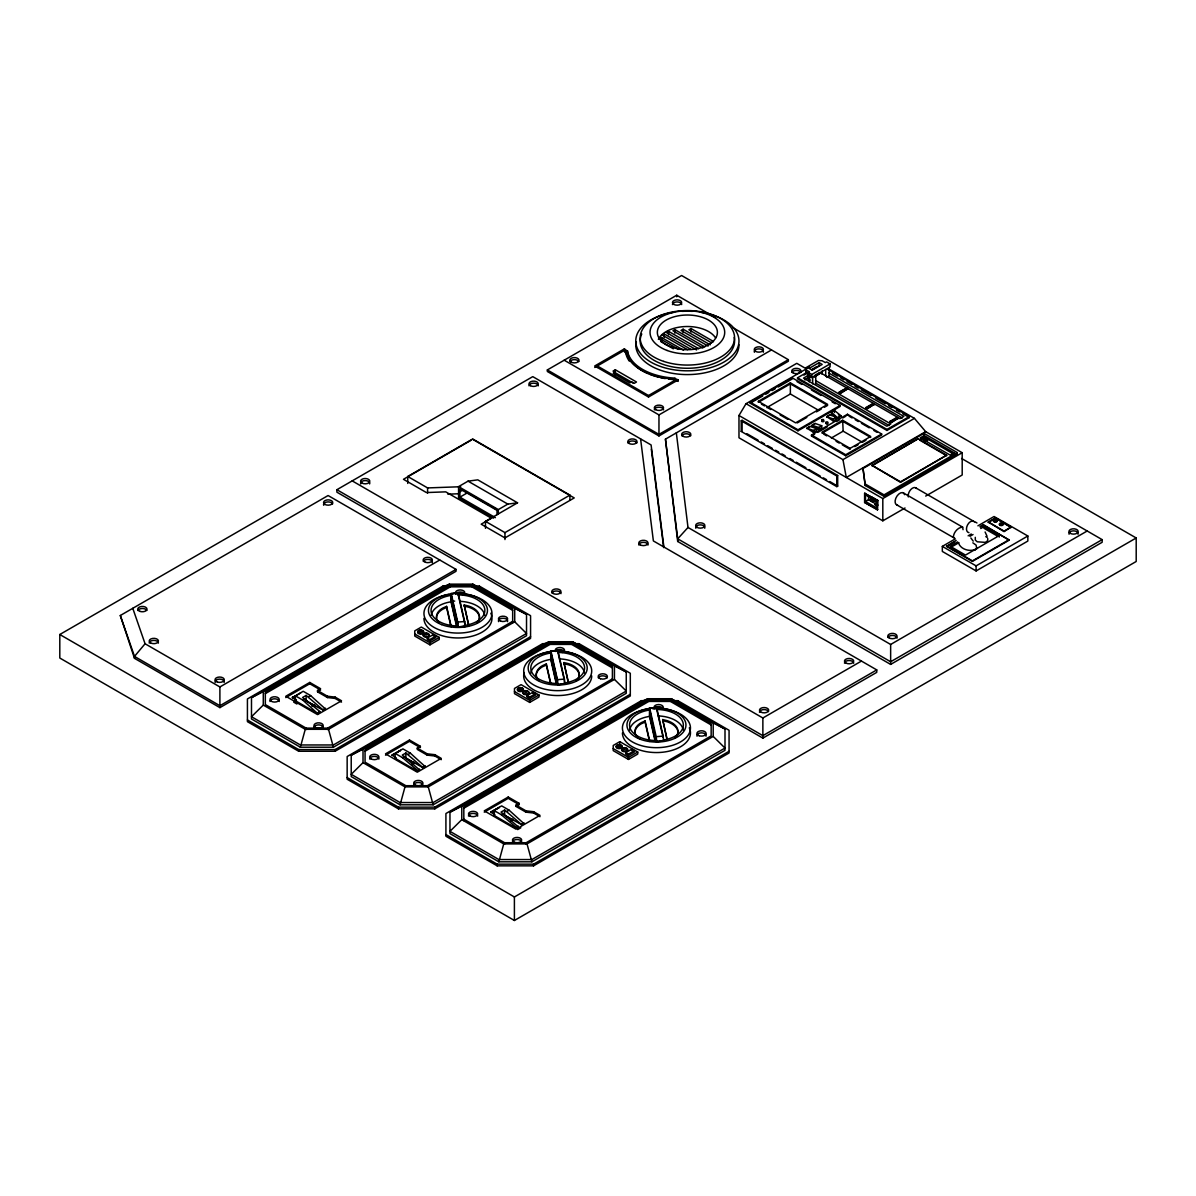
<?xml version="1.0" encoding="UTF-8"?>
<svg xmlns="http://www.w3.org/2000/svg" width="1196" height="1196" viewBox="0 0 1196 1196"><rect width="100%" height="100%" fill="white"/><g stroke="black" fill="none" stroke-linecap="round" stroke-linejoin="round"><path stroke-width="1.5" d="M999.243 537.109L999.243 535.584L983.904 526.733L983.904 528.243L997.718 536.227M963.049 529.693L962.66 527.152L903.339 492.901M636.392 341.906L635.749 344.777A51.622 29.81 0 0 0 687.371 374.587A51.622 29.81 0 0 0 738.993 344.777M472.749 584.141L514.714 608.375L514.714 621.8L328.526 729.306L305.264 729.306L300.36 747.216L333.415 747.216L526.524 635.734L526.524 614.4L472.749 584.141L449.472 584.141L444.583 586.175L251.489 697.657L251.489 718.99L300.36 747.216M572.48 641.729L614.445 665.948L614.445 679.388L428.258 786.878L404.995 786.878L400.092 804.803L433.146 804.803L626.255 693.306L626.255 671.973L572.48 641.729L549.203 641.729L544.315 643.747L351.22 755.229L351.22 776.578L400.092 804.803M671.225 698.733L713.205 722.967L713.205 736.407L527.017 843.898L503.74 843.898L498.852 861.808L531.906 861.808L725 750.326L725 728.992L671.225 698.733L647.963 698.733L643.074 700.766L449.965 812.248L449.965 833.597L498.852 861.808M975.278 537.333L975.323 540.084L977.252 541.788L985.026 542.356A6.085 3.513 0 0 0 987.791 540.129L987.642 538.26M905.043 508.001L882.812 520.828L738.979 437.781L738.979 415.505L746.035 403.695L809.572 367.008M132.771 608.301L145.075 643.762L134.49 656.41L134.49 658.323L219.9 707.628L456.02 571.299L456.02 569.386L328.093 495.533L120.303 615.506L134.49 658.323M676.338 432.862L687.999 527.466L677.713 538.828L677.713 541.474L890.646 664.408L1102.159 542.281L1102.159 539.635L961.584 458.472M449.472 584.141L263.284 691.632L263.284 705.072L251.489 716.733L300.36 744.959L333.415 744.959L526.524 633.476L514.714 621.8M549.203 641.729L363.016 749.219L363.016 762.644L351.22 774.32L400.092 802.546L433.146 802.546L626.255 691.049L614.445 679.388M647.963 698.733L461.776 806.224L461.776 819.664L449.965 831.34L498.852 859.55L531.906 859.55L725 748.068L713.205 736.407M977.491 547.992L974.531 550.369M450.757 593.694L458.143 592.887L464.676 621.531L465.169 626.48L458.203 627.003L457.963 625.957A26.895 15.533 0 0 1 431.293 612.442A26.895 15.533 0 0 1 450.997 595.414L450.757 593.694L458.143 592.887M458.203 594.786L464.601 622.697M550.489 651.282L557.874 650.475L564.407 679.119L564.901 684.052L557.934 684.59L557.695 683.529A26.895 15.533 0 0 1 531.024 670.029A26.895 15.533 0 0 1 550.728 653.001L550.489 651.282L557.874 650.475M557.934 652.358L564.333 680.285M649.249 708.286L656.634 707.479L663.167 736.123L663.645 741.072L656.694 741.595L656.44 740.548A26.895 15.533 0 0 1 629.769 727.033A26.895 15.533 0 0 1 649.488 710.005L649.249 708.286L656.634 707.479M656.679 709.378L663.092 737.289M59.8 634.508L681.6 275.514L1136.2 537.976L1136.2 561.492L514.4 920.486L59.8 658.024L59.8 634.508L514.4 896.97L1136.2 537.976M640.593 438.887L653.375 540.936L876.758 669.91L876.758 672.361L762.869 738.111L336.883 492.169L336.883 489.717L532.773 376.635L651.102 444.957L663.885 547.006M732.939 327.689L788.358 359.682L788.358 361.237L658.966 435.942L547.334 371.493L547.334 369.938L676.727 295.233L715.552 317.643M624.387 348.843L594.741 365.961L648.516 397.012L678.162 379.894L673.961 378.071A52.37 30.229 0 0 1 627.556 351.265L624.387 348.843L624.387 350.353L594.741 367.471M407.746 483.438L407.746 476.486L472.704 438.977L569.924 495.114L569.924 500.332M471.089 440.248L403.456 479.297L426.404 492.558L445.734 491.855L491.451 518.257L481.181 524.177L504.966 537.916L574.23 497.925L472.704 439.321M691.019 349.426L664.214 333.953L662.255 335.074L687.491 349.651M698.718 348.739L668.489 331.292L666.381 332.503L696.595 349.965M683.484 350.174L661.463 337.451L659.669 338.483L678.536 349.382M704.788 346.885L674.903 329.633L672.944 330.769L702.829 348.021M710.245 344.852L683.125 329.199L681.002 330.425L708.122 346.078M614.998 372.225L613.204 373.257L629.829 382.855L631.623 381.823L634.224 383.318L636.511 382.002L615.327 369.773L613.04 371.089L614.998 372.225L614.998 375.23M691.034 328.541L688.911 329.767L711.411 342.744L713.519 341.518L691.034 328.541L691.034 332.04M493.589 518.137L458.576 497.91L458.576 486.623L468.055 481.151L477.802 479.85L517.554 502.813L485.486 521.351L485.486 528.318M459.907 491.72L462.972 489.956M497.028 514.699L496.998 510.348L459.907 488.94L459.907 497.147L467.561 492.722M597.327 367.471L597.327 365.961L648.516 395.517L675.561 379.894L675.561 381.404M564.198 360.205L658.966 414.907L771.495 349.95M458.576 486.623L498.328 509.586L507.822 504.099L517.554 502.813M145.075 643.762L219.9 686.953L439.769 560.012M788.358 359.682L658.966 434.387L547.334 369.938M677.713 541.474L665.439 439.156L796.775 363.33L806.478 368.921M485.486 521.351L504.966 532.609L569.924 495.114M456.02 569.386L219.9 705.715L134.49 656.41L120.303 615.506M805.94 367.71L818.468 360.489L822.145 360.758L825.33 362.597L826.556 361.88L830.084 363.913L830.084 366.963L811.8 377.517L808.272 375.484L808.272 372.434L809.408 371.792L806.224 369.953L805.94 367.71L806.224 372.988L809.408 374.826M750.191 402.2L792.29 377.891L840.085 405.489L840.085 406.49L797.986 430.799L750.191 403.202L750.191 402.2L797.986 429.798L840.085 405.489M819.111 362.642L809.154 368.383L812.219 370.162L822.175 364.421L819.111 362.642L819.111 365.677L811.994 369.788M750.191 403.202L762.659 396.011M765.784 394.202L768.893 392.408M772.018 390.599L775.128 388.805M778.252 386.996L792.29 378.908L792.29 377.891M827.886 369.489L909.349 416.522L909.349 417.539L886.984 430.455L797.538 378.803L797.538 377.786L807.121 372.255M811.905 369.489L816.704 366.724M758.354 401.333L790.362 382.855L827.647 404.368L795.624 422.861L758.354 401.333L758.354 402.349L790.362 383.871L827.647 405.384L824.448 407.238M803.921 375.11L807.121 373.272M446.542 586.085L442.909 586.085L247.423 698.942L247.423 721.666L298.686 751.252L335.104 751.252L530.576 638.395L530.576 615.686L479.312 586.085L475.679 586.085M810.679 377.697L807.479 375.843L803.533 378.13L886.849 426.225L890.796 423.952L815.493 380.478M808.272 375.484L809.154 374.976L812.682 377.009L812.682 383.901M808.272 372.434L811.8 374.483L830.084 363.913M804.848 379.894L807.479 378.385L810.679 380.223M512.665 622.817L512.665 608.869L471.897 585.322L450.324 585.322L265.333 692.125L265.333 704.579L306.101 728.125L327.674 728.125L512.665 621.322M815.014 375.23L819.23 372.808L820.112 373.302L814.491 377.054M265.333 693.635L450.324 586.832L471.897 586.832L512.665 610.364M814.491 376.546L820.112 373.302M741.221 420.798L742.103 420.304L837.693 475.485L837.693 486.129L836.811 486.637L741.221 431.442L741.221 420.798L836.811 475.993L837.693 475.485M766.771 407.627L790.362 393.992L818.782 410.407M826.87 377.428L829.217 376.067L829.217 367.471M741.221 431.442L742.103 430.934L742.103 420.304M317.523 690.496L320.618 688.717L309.749 682.438L285.784 696.266L317.568 714.61L341.518 700.781L335.149 697.104L327.465 696.236L317.523 690.496L317.523 691.826L327.465 697.552L335.149 698.434L341.518 702.097M285.784 697.582L309.749 683.753L320.618 690.032L317.523 691.826M292.392 697.716L303.186 691.288L310.616 695.579L325.521 709.079L323.428 710.275L306.146 695.414L302.573 697.477L319.84 711.53L317.688 713.593L302.782 700.094L295.367 695.803L295.367 700.707L296.473 700.064L292.392 697.716L300.689 692.903M302.782 700.094L304.935 698.853M308.523 696.775L310.616 695.579M838.65 392.512C860.746 381.674 833.313 393.439 839.966 393.26L847.859 388.715L839.966 393.768L838.65 393.006M323.428 710.275L305.787 700.931A2.078 1.196 -60 0 1 305.638 701.424M797.239 422.95L806.837 417.404M816.434 411.858L821.248 409.077M427.241 638.081L433.266 634.598L435.882 636.108L435.882 637.423L429.842 640.907L427.241 639.397L427.241 638.081L429.842 639.591L435.882 636.108M414.743 633.985L429.977 642.775L439.261 637.423L439.261 639.486L429.977 644.853L414.743 636.048L414.743 630.875L421.336 627.063L439.261 637.423M831.37 412.231L834.434 410.467L841.012 415.774L837.948 418.062L831.37 414.265L831.37 412.231L837.948 418.062M806.956 428.168L810.021 426.404L816.599 428.676L816.599 430.695L813.534 432.474L806.956 428.168L813.534 430.455L816.599 428.676M812.054 425.238L815.134 423.459L821.712 425.746L821.712 427.764L818.632 429.543L812.054 425.238L818.632 427.51L821.712 425.746M826.66 416.671L829.74 414.907L836.318 417.18L836.318 419.213L833.238 420.977L826.66 416.671L833.238 418.959L836.318 417.18M806.956 428.676L810.021 426.404M812.054 425.746L815.134 423.459M826.66 417.18L829.74 414.907M317.688 712.771L319.84 711.53M323.428 709.467L325.521 708.256M837.948 417.554L841.012 415.774M811.501 435L847.456 414.25L881.661 433.999L881.661 435L845.707 455.766L811.501 436.017L811.501 435L845.707 454.749L881.661 433.999M811.501 436.017L814.625 434.208M817.75 432.414L827.139 426.987M836.512 421.575L839.637 419.766M842.776 417.957L845.901 416.163M842.657 420.259L822.041 432.16L850.117 448.365L870.718 436.465L842.657 420.259L843.15 431.173L862.271 442.221M865.919 407.582L872.931 403.53L874.246 404.293L867.235 408.853L865.919 407.582L867.235 408.344L874.246 404.293M822.041 433.176L842.657 421.276L870.718 437.467M865.919 408.09L872.931 404.039L874.246 404.801M831.355 437.99L843.15 431.173M889.929 421.44L896.94 417.389L898.256 418.151L891.244 422.696L889.929 421.44L891.244 422.203L898.256 418.151M889.929 421.949L896.94 417.897L898.256 418.645M854.871 446.631L858.04 444.792M862.794 442.057L865.964 440.218M797.538 377.786L886.984 429.439L909.349 416.522M247.423 719.962L298.686 749.563L335.104 749.563L530.576 636.706M746.035 403.695L842.956 459.638L914.432 418.376L925.674 431.636L962.197 452.716L962.197 475.006L925.674 496.086M546.273 643.672L542.64 643.672L347.154 756.53L347.154 779.239L398.418 808.84L434.836 808.84L630.307 695.982L630.307 673.258L579.043 643.672L575.411 643.672M612.397 680.404L612.397 666.441L571.628 642.91L550.055 642.91L365.064 749.698L365.064 762.166L405.833 785.697L427.406 785.697L612.397 678.894M365.064 751.208L550.055 644.405L571.628 644.405L612.397 667.951M925.674 431.636L846.305 477.458L842.956 459.638M863.019 468.503L923.94 433.341L957.263 452.581L957.263 454.091L884.038 496.385L865.231 485.516L863.019 468.503L865.231 485.516M872.019 465.349L918.139 438.723L946.649 455.183L900.528 482.317L872.019 465.349L900.528 481.809L946.649 455.183M954.034 452.776L924.209 435.568L920.262 437.841L950.087 455.063L954.034 452.776L954.034 454.301L924.209 437.078L920.262 439.366M872.019 465.857L918.139 438.723M385.516 755.169L409.481 741.341L420.349 747.62L420.349 746.289L409.481 740.01L385.516 753.854L417.299 772.197L441.249 758.369L434.881 754.691L427.196 753.824L417.255 748.083L417.255 749.399L427.196 755.139L434.881 756.007L441.249 759.684M392.124 755.289L400.421 750.475L392.124 755.289L394.844 756.859M405.878 752.987L402.305 755.065L419.572 769.925L417.419 771.166L395.099 758.279L395.099 753.39L402.917 748.875L410.348 753.151L425.238 766.651L423.16 767.862L405.878 757.89L405.878 752.987L423.16 767.862M395.099 758.279L396.205 757.636M417.255 748.083L420.349 746.289M395.099 753.39L402.514 757.666L404.667 756.425M408.255 754.362L410.348 753.151M864.603 493.365L877.819 500.481L877.386 509.855L864.603 502.484L864.603 493.365L877.819 500.481M526.973 695.668L532.997 692.185L535.614 693.695L535.614 695.011L529.574 698.479L526.973 696.984L526.973 695.668L529.574 697.163L535.614 693.695M871.749 496.893L870.434 497.656L870.434 500.93L871.749 500.182M865.485 501.453L876.444 507.792L876.444 501.199L865.485 494.875L865.485 501.453L868.55 499.689L877.954 505.116M864.603 502.484L877.819 509.601M411.588 764.947L414.519 763.242A2.078 1.196 -60 0 0 413.592 762.211A2.078 1.196 -60 0 0 412.007 763.526M865.231 484.006L884.038 494.86L957.263 452.581M514.474 691.557L529.708 700.363L538.992 694.996L538.992 697.059L529.708 702.426L514.474 693.635L514.474 688.462L521.067 684.65L538.992 694.996M738.979 415.505L882.812 498.553L962.197 452.716M417.419 771.166L419.572 769.118M423.16 767.04L425.238 765.844M347.154 777.55L398.418 807.136L434.836 807.136L630.307 694.278M645.033 700.677L641.385 700.677L445.914 813.534L445.914 836.258L497.177 865.844L533.58 865.844L729.067 752.987L729.067 730.278L677.803 700.677L674.155 700.677M463.824 819.17L504.592 842.717L526.165 842.717L711.157 735.914L711.157 723.46L670.388 699.914L648.815 699.914L463.824 806.717L463.824 820.68M463.824 808.227L648.815 701.424L670.388 701.424L711.157 724.955M516.014 806.418L519.094 804.624L519.094 803.308L508.225 797.029L484.275 810.858L516.044 829.202L540.009 815.373L533.64 811.71L525.941 810.828L516.014 805.102L516.014 806.418L525.941 812.159L533.64 813.026L540.009 816.689M977.909 525.836L994.07 516.508L1027.842 536.002L1027.842 541.055L976.1 570.941L942.328 551.446L942.328 546.378L955.26 538.903M484.275 812.174L508.225 798.345L519.094 804.624M980.197 526.524L983.396 524.67L1009.275 540.114L972.438 561.373L946.574 546.437L956.172 540.383M988.285 522.009L995.296 517.958L1011.083 527.062L1004.072 531.622L988.285 522.009L1004.072 531.114L1011.083 527.062M946.574 546.437L954.572 541.818M980.197 527.017L983.396 525.179L1009.275 540.114M988.285 522.503L993.906 519.273M957.637 541.893L950.132 546.228L965.486 555.079L999.243 535.584M968.132 535.823L971.287 534.014M980.75 528.542L983.904 526.733M490.883 812.308L499.166 807.494L490.883 812.308L494.95 814.655L493.843 815.298L493.843 810.395L501.677 805.88L509.092 810.17L523.998 823.67L521.905 824.866L504.308 815.089A2.078 1.196 -60 0 0 502.828 814.252M951.732 546.826L958.953 542.655M969.911 536.331L973.021 534.522M619.827 741.655L613.219 745.467L613.219 750.64L628.468 759.445L637.752 754.078L637.752 752.015L619.827 741.655L619.827 743.733M521.905 824.866L504.637 810.006L501.049 812.084L518.331 826.944L516.179 828.185L493.843 815.298M516.014 805.102L519.094 803.308M493.843 810.395L501.274 814.685L503.426 813.444M506.999 811.381L509.092 810.17M625.732 752.673L631.757 749.204L634.358 750.699L634.358 752.015L628.334 755.498L625.732 753.988L625.732 752.673L628.334 754.183L634.358 750.699M613.219 748.576L628.468 757.367L637.752 752.015M946.574 545.929L972.438 560.879L1009.275 539.605M516.179 828.185L518.331 826.122M521.905 824.059L523.998 822.848M517.644 829.605L520.843 827.767M942.328 546.378L976.1 565.872L1027.842 536.002M352.192 480.882L762.869 717.989L861.449 661.074M687.999 527.466L890.646 644.465L1087.194 530.994M445.914 834.554L497.177 864.155L533.58 864.155L729.067 751.297M876.758 669.91L762.869 735.66L336.883 489.717M1102.159 539.635L890.646 661.762L677.713 538.828L665.439 439.156M251.489 697.657L263.284 691.632M351.22 755.229L363.016 749.219M449.965 812.248L461.776 806.224M822.19 420.484C819.813 422.158 825.823 422.143 823.431 420.484M451.296 626.913L446.601 606.357L442.774 608.046A21.483 12.394 0 0 0 439.366 623.011M446.601 606.357L446.601 607.478L442.774 609.183A21.483 12.394 0 0 0 436.48 617.943M550.638 682.781L546.333 663.93L542.506 665.634A21.483 12.394 0 0 0 539.097 680.599M546.333 663.93L546.333 665.066L542.506 666.755A21.483 12.394 0 0 0 536.944 678.73M649.787 741.505L645.093 720.949L641.265 722.638A21.483 12.394 0 0 0 637.842 737.603M645.093 720.949L645.093 722.07L641.265 723.774A21.483 12.394 0 0 0 634.971 732.535M292.392 697.163L294.829 696.281M392.124 754.751L394.545 753.869M490.883 811.77L493.305 810.888L494.95 811.83M457.724 623.938L451.266 595.294L451.236 601.364L454.719 601.095M451.191 593.425L457.724 622.07L464.676 621.531M458.203 627.003L465.169 625.807M550.922 650.998L557.456 679.642L564.407 679.119M557.934 684.59L564.901 683.394M652.717 708.69L656.2 708.421L656.44 709.482A26.895 15.533 0 0 1 683.11 722.982A26.895 15.533 0 0 1 663.406 740.01L663.645 741.072M649.667 708.017L656.2 736.661L663.167 736.123M656.694 741.595L663.645 740.414M407.746 476.486L427.585 487.923L460.714 486.727M447.827 494.157L458.86 493.754M544.315 643.747L547.992 643.747M877.251 504.099L877.251 503.232M962.66 527.152C957.921 527.167 953.362 532.654 953.376 537.273L954.602 537.991M468.503 625.015L464.183 604.967L468.727 606.058A21.528 12.423 0 0 1 476.606 623.026M464.183 606.103L468.727 607.179A21.528 12.423 0 0 1 478.744 621.158M568.235 682.602L563.914 662.554L568.459 663.63A21.528 12.423 0 0 1 576.337 680.614M563.914 663.675L568.459 664.767A21.528 12.423 0 0 1 578.475 678.745M666.979 739.606L662.674 719.558L667.204 720.65A21.528 12.423 0 0 1 675.082 737.618M662.674 720.695L667.204 721.786A21.528 12.423 0 0 1 677.235 735.749M514.714 608.375L526.524 614.4M614.445 665.948L626.255 671.973M713.205 722.967L725 728.992M828.828 368.951L914.432 418.376M832.67 373.272L837.469 376.037M840.668 377.876L843.853 379.73M847.052 381.569L851.851 384.335M855.035 386.188L858.235 388.027M861.434 389.866L871.017 395.413M875.801 398.178L885.399 403.71M888.583 405.549L891.782 407.402M896.581 410.168L899.766 412.007M902.965 413.846L909.349 417.539M828.559 372.898L903.877 416.387L899.93 418.66L819.813 372.405M828.559 375.439L902.277 417.987M846.544 388.461L847.859 389.208M919.724 440.143L946.649 455.691M815.493 383.004L889.196 425.552M797.059 381.659L801.843 384.424M811.411 389.941L820.964 395.457M832.117 401.901L835.301 403.74M849.01 416.148L852.12 417.942M855.23 419.751L858.339 421.545M861.449 423.339L869.223 427.824M873.887 430.515L876.997 432.309M838.381 414.773L841.012 416.283M1011.083 527.571L995.296 517.958M823.61 434.073L826.72 435.867M836.079 441.279L839.203 443.073M842.313 444.867L850.117 449.367L850.117 448.365M915.658 487.804L973.768 521.351M660.655 341.488L673.348 348.813M761.463 404.143L764.573 405.937M767.683 407.731L770.777 409.525M780.106 414.907L787.865 419.392M896.507 504.727L953.84 537.811M624.387 350.353L627.556 352.775A52.37 30.229 0 0 0 647.933 373.586M624.387 351.848L625.732 352.895M746.872 433.685L758.025 440.128M761.224 441.967L764.408 443.806M767.593 445.645L772.377 448.41M775.561 450.249L778.745 452.088M781.93 453.927L785.114 455.766M789.898 458.531L793.083 460.37M796.267 462.209L805.835 467.726M809.019 469.565L820.172 476.008M823.356 477.847L826.541 479.686M829.725 481.525L837.693 486.129M633.476 383.273L615.327 372.778L615.327 369.773M468.055 481.151L507.822 504.099M469.176 493.649L488.536 504.832M491.765 506.7L496.609 509.496M498.328 513.906L498.328 509.586M459.907 497.147L495.413 517.644M405.549 758.07L414.519 763.242M505.803 815.956L513.263 820.262A2.078 1.196 -60 0 0 512.172 819.26A2.078 1.196 -60 0 0 510.528 821.024M295.367 700.707L317.688 713.593M293.738 702.172L296.907 704.01M263.284 705.072L305.264 729.306M363.016 762.644L404.995 786.878M461.776 819.664L503.74 843.898M975.129 521.905L976.953 522.966M972.856 542.82L976.086 545.107L976.743 548.545C971.302 552.403 961.121 549.891 958.714 543.462M985.803 536.6L986.909 537.363M501.274 814.685L516.179 827.363M402.514 757.666L417.419 770.359M970.838 537.946L973.2 541.145M985.1 531.981L987.044 536.242M527.017 843.898L531.906 861.808M428.258 786.878L433.146 804.803M328.526 729.306L333.415 747.216M662.674 719.558L667.368 740.204M655.393 740.832L649.727 715.956L649.757 709.886L656.2 741.46M649.488 710.005L649.488 716.404L655.214 741.55M645.093 722.07L649.383 740.922M563.914 662.554L568.623 683.185M564.901 684.052L564.662 683.006A26.895 15.533 0 0 0 584.366 665.978A26.895 15.533 0 0 0 557.695 652.463M557.381 680.808L550.997 652.866L550.967 658.951L556.648 683.813M550.728 653.001L550.728 659.4L556.05 682.737M546.333 665.066L550.638 683.903M464.183 604.967L468.892 625.613M465.169 626.48L464.93 625.418A26.895 15.533 0 0 0 484.634 608.39A26.895 15.533 0 0 0 457.963 594.89L457.724 593.171M451.236 601.364L456.917 626.241M450.997 595.414L450.997 601.812L456.737 626.958M446.601 607.478L450.907 626.33M651.327 449.233L663.66 547.633M656.2 736.661L656.694 740.937M557.456 679.642L557.934 683.918M457.724 622.07L458.203 626.345M976.1 565.872L976.1 570.941M924.209 435.568L924.209 437.078M923.94 433.341L923.94 434.851M890.646 644.465L890.646 664.408M886.984 429.439L886.984 430.455M884.038 494.86L884.038 496.385M882.812 498.553L882.812 520.828M877.386 500.735L877.386 509.855M868.55 496.4L868.55 499.689M865.052 493.111L865.052 502.23M847.456 414.25L847.456 415.251M845.707 454.749L845.707 455.766M836.811 475.993L836.811 486.637M834.434 410.467L834.434 412.485M833.238 418.959L833.238 420.977M825.703 369.489L825.703 376.381M822.175 370.895L822.175 374.333M818.632 427.51L818.632 429.543M815.747 375.23L815.747 383.841M813.534 430.455L813.534 432.474M811.8 374.483L811.8 377.517M809.154 374.976L809.154 381.853M807.479 375.843L807.479 378.385M806.224 369.953L806.224 372.988M797.986 429.798L797.986 430.799M790.362 382.855L790.362 393.992M762.869 717.989L762.869 738.111M683.125 329.199L683.125 332.697M678.162 379.894L678.162 381.404L673.767 379.117A54.209 31.29 0 0 1 625.732 351.385L625.702 352.626M677.803 700.677L677.803 702.381M676.727 295.233L676.727 296.787M675.022 378.086L675.022 379.595L673.961 379.566A52.37 30.229 0 0 1 668.714 379.087M674.903 329.633L674.903 333.131M670.388 699.914L670.388 701.424M668.489 331.292L668.489 334.775M664.214 333.953L664.214 337.436M661.463 337.451L661.463 340.95M658.966 414.907L658.966 435.942M648.815 699.914L648.815 701.424M648.516 395.517L648.516 397.012M641.385 700.677L641.385 702.381M631.757 749.204L631.757 750.52M628.334 754.183L628.334 755.498M628.468 757.367L628.468 759.445M627.511 350.652L627.511 352.162M579.043 643.672L579.043 645.362M571.628 642.91L571.628 644.405M564.422 680.987L564.422 683.918M550.055 642.91L550.055 644.405M542.64 643.672L542.64 645.362M533.64 811.71L533.64 813.026M533.58 864.155L533.58 865.844M532.997 692.185L532.997 693.501M529.708 700.363L529.708 702.426M529.574 697.163L529.574 698.479M526.165 842.717L526.165 844.212M525.941 810.828L525.941 812.159M514.4 896.97L514.4 920.486M508.225 797.029L508.225 798.345M504.966 532.609L504.966 539.575M504.637 810.006L504.637 814.895M504.592 842.717L504.592 844.212M497.177 864.155L497.177 865.844M479.312 586.085L479.312 587.774M471.897 585.322L471.897 586.832M464.691 623.4L464.691 626.33M450.324 585.322L450.324 586.832M442.909 586.085L442.909 587.774M434.881 754.691L434.881 756.007M434.836 807.136L434.836 808.84M433.266 634.598L433.266 635.928M429.977 642.775L429.977 644.853M429.842 639.591L429.842 640.907M427.585 487.923L427.585 493.156M427.196 753.824L427.196 755.139M409.481 740.01L409.481 741.341M398.418 807.136L398.418 808.84M335.149 697.104L335.149 698.434M335.104 749.563L335.104 751.252M327.674 728.125L327.674 729.62M327.465 696.236L327.465 697.552M309.749 682.438L309.749 683.753M306.146 695.414L306.146 700.303M306.101 728.125L306.101 729.62M298.686 749.563L298.686 751.252M219.9 686.953L219.9 707.628M626.136 748.487A2.99 1.734 0 0 1 626.749 751.208A2.99 1.734 0 0 1 622.04 750.849A2.99 1.734 0 0 1 623.864 748.307M617.031 745.691A2.99 1.734 0 0 1 621.965 746.334A2.99 1.734 0 0 1 618.885 748.636A2.99 1.734 0 0 1 616.553 746.05M629.649 730.068A26.895 15.533 0 0 1 649.488 716.404M658.204 715.911A26.895 15.533 0 0 1 683.245 730.068M665.245 709.049A34.011 19.644 0 0 1 684.306 739.292A34.011 19.644 0 0 1 628.573 739.292A34.011 19.644 0 0 1 647.634 709.049M652.896 708.495A34.011 19.644 0 0 1 659.998 708.495M689.3 727.826A34.011 19.644 0 0 1 660.88 752.389A34.011 19.644 0 0 1 622.428 732.924M456.154 593.949A4.605 2.661 0 0 1 457.844 590.316A4.605 2.661 0 0 1 464.138 591.287A4.605 2.661 0 0 1 462.463 594.92M455.706 593.993A4.605 2.661 0 0 1 460.146 592.035A4.605 2.661 0 0 1 464.601 593.993M461.507 593.904A34.011 19.644 0 0 1 487.714 622.952A34.011 19.644 0 0 1 431.158 625.523A34.011 19.644 0 0 1 449.158 594.457M591.706 675.904A34.011 19.644 0 0 1 554.72 695.474A34.011 19.644 0 0 1 524.192 672.481M521.905 688.403A2.99 1.734 0 0 1 522.861 690.899A2.99 1.734 0 0 1 518.481 691.228A2.99 1.734 0 0 1 518.287 688.687M519.632 688.238A2.99 1.734 0 0 1 521.172 688.238M523.758 691.736A2.99 1.734 0 0 1 528.692 692.364A2.99 1.734 0 0 1 525.627 694.682A2.99 1.734 0 0 1 523.295 692.095M555.886 651.536A4.605 2.661 0 0 1 557.575 647.888A4.605 2.661 0 0 1 563.869 648.875A4.605 2.661 0 0 1 562.18 652.508M403.695 757.517A2.078 1.196 -60 0 1 405.504 757.651M413.696 785.144A4.605 2.661 0 0 1 417.703 782.513A4.605 2.661 0 0 1 422.756 784.456M369.714 759.056A4.605 2.661 0 0 1 374.318 756.395A4.605 2.661 0 0 1 378.923 759.056M598.314 677.818A4.605 2.661 0 0 1 602.769 675.845A4.605 2.661 0 0 1 607.224 677.818M555.886 650.938A4.605 2.661 0 0 1 561.074 649.697A4.605 2.661 0 0 1 564.497 652.269M559.459 651.401A34.011 19.644 0 0 1 588.013 679.926A34.011 19.644 0 0 1 531.263 683.365A34.011 19.644 0 0 1 548.889 652.044M553.404 651.147A29.496 17.028 0 0 1 585.517 673.662A29.496 17.028 0 0 1 536.062 679.582A29.496 17.028 0 0 1 550.025 651.551M426.15 633.656A2.99 1.734 0 0 1 428.871 636.123A2.99 1.734 0 0 1 423.862 636.496A2.99 1.734 0 0 1 425.372 633.716M422.786 631.099A2.99 1.734 0 0 1 421.695 633.955A2.99 1.734 0 0 1 417.688 632.176A2.99 1.734 0 0 1 422.173 630.83M530.889 673.049A26.895 15.533 0 0 1 550.728 659.4M559.444 658.891A26.895 15.533 0 0 1 584.5 673.049M312.036 706.432A2.078 1.196 -60 0 1 313.681 704.668A2.078 1.196 -60 0 1 314.787 705.64L305.817 700.497A2.078 1.196 -60 0 0 304.337 699.66M313.965 727.572A4.605 2.661 0 0 1 318.57 724.911A4.605 2.661 0 0 1 323.189 727.572M269.982 701.484A4.605 2.661 0 0 1 274.587 698.823A4.605 2.661 0 0 1 279.206 701.484M498.583 621.621A4.605 2.661 0 0 1 503.038 618.272A4.605 2.661 0 0 1 507.493 621.621M654.646 708.54A4.605 2.661 0 0 1 658.637 704.549A4.605 2.661 0 0 1 662.629 708.54M512.606 842.851A4.605 2.661 0 0 1 517.061 839.502A4.605 2.661 0 0 1 521.516 842.851M468.458 816.076A4.605 2.661 0 0 1 473.078 813.415A4.605 2.661 0 0 1 477.682 816.076M697.059 736.213A4.605 2.661 0 0 1 701.514 732.864A4.605 2.661 0 0 1 705.969 736.213M654.182 708.6A4.605 2.661 0 0 1 658.637 706.627A4.605 2.661 0 0 1 663.092 708.6M431.158 615.462A26.895 15.533 0 0 1 450.997 601.812M459.713 601.319A26.895 15.533 0 0 1 484.769 615.462M490.823 613.234A34.011 19.644 0 0 1 462.404 637.797A34.011 19.644 0 0 1 423.937 618.317M658.368 339.35A30.035 17.342 0 0 1 686.056 326.523A30.035 17.342 0 0 1 715.582 337.915M734.165 337.451A47.197 27.254 0 0 1 684.276 368.204A47.197 27.254 0 0 1 641.774 333.968M700.721 312.231A51.622 29.81 0 0 1 729.65 358.112A51.622 29.81 0 0 1 645.078 358.112A51.622 29.81 0 0 1 674.006 312.231M682.318 311.349A51.622 29.81 0 0 1 692.409 311.349M908.332 496.938A6.204 3.588 -60 0 1 910.889 489.463A6.204 3.588 -60 0 1 916.36 488.446M1001.74 523.474A1.854 1.076 0 0 1 1002.861 525.059A1.854 1.076 0 0 1 999.946 525.283A1.854 1.076 0 0 1 1000.319 523.594M995.79 520.051A1.854 1.076 0 0 1 996.911 521.62A1.854 1.076 0 0 1 993.981 521.845A1.854 1.076 0 0 1 994.369 520.155M926.182 439.291A1.854 1.076 0 0 1 927.498 440.606A1.854 1.076 0 0 1 925.226 441.369M924.388 439.56A1.854 1.076 0 0 1 925.226 439.291M897.508 505.026A6.817 3.932 -60 0 1 896.985 496.086A6.817 3.932 -60 0 1 904.58 494.681M681.795 435.778A4.605 2.661 0 0 1 686.25 433.804A4.605 2.661 0 0 1 690.69 435.778M791.902 372.375A4.605 2.661 0 0 1 796.357 370.401A4.605 2.661 0 0 1 800.812 372.375M968.969 532.654A6.204 3.857 -63.7 0 1 967.534 524.939A6.204 3.857 -63.7 0 1 974.531 522.024M759.475 712.263A4.605 2.661 0 0 1 763.482 709.617A4.605 2.661 0 0 1 768.535 711.575M844.481 663.182A4.605 2.661 0 0 1 849.085 660.521A4.605 2.661 0 0 1 853.69 663.182M887.97 637.423A4.605 2.661 0 0 1 893.023 635.48A4.605 2.661 0 0 1 897.03 638.111M1069.089 534.223A4.605 2.661 0 0 1 1073.545 530.875A4.605 2.661 0 0 1 1078 534.223M695.818 528.228A4.605 2.661 0 0 1 700.273 524.88A4.605 2.661 0 0 1 704.728 528.228M638.814 545.017A4.605 2.661 0 0 1 643.418 542.356A4.605 2.661 0 0 1 648.038 545.017M654.332 409.854A4.605 2.661 0 0 1 658.936 407.193A4.605 2.661 0 0 1 663.556 409.854M754.392 352.237A4.605 2.661 0 0 1 758.847 348.888A4.605 2.661 0 0 1 763.287 352.237M569.954 361.611A4.605 2.661 0 0 1 574.394 359.652A4.605 2.661 0 0 1 578.849 361.611M672.466 304.591A4.605 2.661 0 0 1 677.086 301.93A4.605 2.661 0 0 1 681.69 304.591M627.945 442.969A4.605 2.661 0 0 1 632.4 440.995A4.605 2.661 0 0 1 636.855 442.969M528.991 385.83A4.605 2.661 0 0 1 533.61 383.169A4.605 2.661 0 0 1 538.215 385.83M360.744 483.932A4.605 2.661 0 0 1 365.199 480.583A4.605 2.661 0 0 1 369.639 483.932M551.924 592.962A4.605 2.661 0 0 1 556.977 591.018A4.605 2.661 0 0 1 560.984 593.65M665.275 378.594A52.37 30.229 0 0 1 660.237 377.607M658.607 377.203A52.37 30.229 0 0 1 649.353 374.184M629.26 361.087A54.209 31.29 0 0 1 626.046 354.285M137.929 610.483A4.605 2.661 0 0 1 142.369 608.51A4.605 2.661 0 0 1 146.824 610.483M149.216 643.074A4.605 2.661 0 0 1 153.821 640.413A4.605 2.661 0 0 1 158.425 643.074M215.205 682.468A4.605 2.661 0 0 1 219.645 679.119A4.605 2.661 0 0 1 224.101 682.468M423.309 561.373A4.605 2.661 0 0 1 428.96 559.489A4.605 2.661 0 0 1 432.219 562.748M323.712 505.265A4.605 2.661 0 0 1 326.971 502.006A4.605 2.661 0 0 1 332.608 503.89M874.844 500.661L875.577 501.573L874.844 500.661M874.844 504.174L875.577 505.086L874.844 504.174M424.759 633.85C426.867 637.214 428.781 631.383 424.759 633.85M524.491 691.438C526.599 694.801 528.512 688.956 524.491 691.438M623.251 748.442C625.344 751.806 627.272 745.975 623.251 748.442M821.607 419.916C823.431 422.816 825.076 417.778 821.607 419.916M825.823 422.338C827.632 425.238 829.291 420.215 825.823 422.338M825.823 423.354C827.632 426.254 829.291 421.216 825.823 423.354M873.499 497.91L872.183 498.672L872.183 501.946L873.499 501.184L873.499 497.91M640.099 739.188A29.496 17.028 0 0 0 685.891 726.107A29.496 17.028 0 0 0 643.358 709.751A29.496 17.028 0 0 0 640.099 739.188M441.608 624.596A29.496 17.028 0 0 0 487.4 611.5A29.496 17.028 0 0 0 444.867 595.16A29.496 17.028 0 0 0 441.608 624.596M500.735 621.158A4.605 2.661 0 0 0 507.642 618.855A4.605 2.661 0 0 0 500.735 616.553A4.605 2.661 0 0 0 500.735 621.158M524.386 693.889A2.99 1.734 0 0 0 528.871 692.394A2.99 1.734 0 0 0 524.386 690.899A2.99 1.734 0 0 0 524.386 693.889M518.9 690.84A2.99 1.734 0 0 0 523.4 689.345A2.99 1.734 0 0 0 518.9 687.85A2.99 1.734 0 0 0 518.9 690.84M519.273 689.24A1.6 0.927 0 0 0 521.949 688.821A1.6 0.927 0 0 0 519.991 687.7A1.6 0.927 0 0 0 519.273 689.24M415.042 784.965A4.605 2.661 0 0 0 422.756 783.769A4.605 2.661 0 0 0 417.105 780.51A4.605 2.661 0 0 0 415.042 784.965M371.059 758.877A4.605 2.661 0 0 0 378.773 757.681A4.605 2.661 0 0 0 373.122 754.422A4.605 2.661 0 0 0 371.059 758.877M600.467 678.745A4.605 2.661 0 0 0 607.374 676.443A4.605 2.661 0 0 0 600.467 674.14A4.605 2.661 0 0 0 600.467 678.745M424.655 636.317A2.99 1.734 0 0 0 429.155 634.822A2.99 1.734 0 0 0 424.655 633.327A2.99 1.734 0 0 0 424.655 636.317M419.168 633.252A2.99 1.734 0 0 0 423.668 631.757A2.99 1.734 0 0 0 419.168 630.262A2.99 1.734 0 0 0 419.168 633.252M419.542 631.667A1.6 0.927 0 0 0 422.218 631.249A1.6 0.927 0 0 0 420.259 630.113A1.6 0.927 0 0 0 419.542 631.667M271.328 701.29A4.605 2.661 0 0 0 279.042 700.109A4.605 2.661 0 0 0 273.391 696.849A4.605 2.661 0 0 0 271.328 701.29M315.31 727.377A4.605 2.661 0 0 0 323.025 726.181A4.605 2.661 0 0 0 317.389 722.922A4.605 2.661 0 0 0 315.31 727.377M622.518 750.64A2.99 1.734 0 0 0 627.526 749.862A2.99 1.734 0 0 0 623.864 747.739A2.99 1.734 0 0 0 622.518 750.64M617.659 747.859A2.99 1.734 0 0 0 622.144 746.349A2.99 1.734 0 0 0 617.659 744.854A2.99 1.734 0 0 0 617.659 747.859M618.018 746.259A1.6 0.927 0 0 0 620.694 745.841A1.6 0.927 0 0 0 618.736 744.704A1.6 0.927 0 0 0 618.018 746.259M513.802 841.969A4.605 2.661 0 0 0 521.516 840.773A4.605 2.661 0 0 0 515.865 837.514A4.605 2.661 0 0 0 513.802 841.969M469.819 815.881A4.605 2.661 0 0 0 477.533 814.7A4.605 2.661 0 0 0 471.882 811.441A4.605 2.661 0 0 0 469.819 815.881M699.212 735.764A4.605 2.661 0 0 0 706.133 733.447A4.605 2.661 0 0 0 699.212 731.145A4.605 2.661 0 0 0 699.212 735.764M667.084 350.458A37.33 21.558 0 0 0 724.656 333.445A37.33 21.558 0 0 0 670.358 313.173A37.33 21.558 0 0 0 667.084 350.458M666.127 344.612A30.035 17.342 0 0 0 716.374 336.853A30.035 17.342 0 0 0 679.597 315.609A30.035 17.342 0 0 0 666.127 344.612M663.765 361.416A47.197 27.254 0 0 0 734.568 337.81A47.197 27.254 0 0 0 663.765 314.219A47.197 27.254 0 0 0 663.765 361.416M760.82 712.069A4.605 2.661 0 0 0 768.535 710.887A4.605 2.661 0 0 0 762.884 707.628A4.605 2.661 0 0 0 760.82 712.069M845.826 663.003A4.605 2.661 0 0 0 853.54 661.807A4.605 2.661 0 0 0 847.889 658.548A4.605 2.661 0 0 0 845.826 663.003M640.159 544.838A4.605 2.661 0 0 0 647.873 543.642A4.605 2.661 0 0 0 642.222 540.383A4.605 2.661 0 0 0 640.159 544.838M629.141 443.462A4.605 2.661 0 0 0 636.855 442.281A4.605 2.661 0 0 0 631.204 439.022A4.605 2.661 0 0 0 629.141 443.462M530.351 385.65A4.605 2.661 0 0 0 538.065 384.454A4.605 2.661 0 0 0 532.414 381.195A4.605 2.661 0 0 0 530.351 385.65M361.94 483.049A4.605 2.661 0 0 0 369.639 481.853A4.605 2.661 0 0 0 364.003 478.594A4.605 2.661 0 0 0 361.94 483.049M553.12 593.47A4.605 2.661 0 0 0 560.819 592.274A4.605 2.661 0 0 0 555.183 589.015A4.605 2.661 0 0 0 553.12 593.47M1070.285 533.341A4.605 2.661 0 0 0 1078 532.145A4.605 2.661 0 0 0 1072.349 528.886A4.605 2.661 0 0 0 1070.285 533.341M889.151 637.931A4.605 2.661 0 0 0 896.865 636.735A4.605 2.661 0 0 0 891.229 633.476A4.605 2.661 0 0 0 889.151 637.931M697.014 527.361A4.605 2.661 0 0 0 704.728 526.165A4.605 2.661 0 0 0 699.077 522.906A4.605 2.661 0 0 0 697.014 527.361M682.991 436.271A4.605 2.661 0 0 0 690.69 435.075A4.605 2.661 0 0 0 685.054 431.816A4.605 2.661 0 0 0 682.991 436.271M793.098 372.883A4.605 2.661 0 0 0 800.812 371.687A4.605 2.661 0 0 0 795.161 368.428A4.605 2.661 0 0 0 793.098 372.883M755.588 351.37A4.605 2.661 0 0 0 763.287 350.174A4.605 2.661 0 0 0 757.651 346.915A4.605 2.661 0 0 0 755.588 351.37M655.677 409.675A4.605 2.661 0 0 0 663.391 408.479A4.605 2.661 0 0 0 657.755 405.22A4.605 2.661 0 0 0 655.677 409.675M571.135 362.119A4.605 2.661 0 0 0 578.849 360.923A4.605 2.661 0 0 0 573.213 357.664A4.605 2.661 0 0 0 571.135 362.119M673.826 304.397A4.605 2.661 0 0 0 681.526 303.201A4.605 2.661 0 0 0 675.89 299.942A4.605 2.661 0 0 0 673.826 304.397M1000.319 524.939A1.854 1.076 0 0 0 1003.115 524.012A1.854 1.076 0 0 0 1000.319 523.086A1.854 1.076 0 0 0 1000.319 524.939M994.369 521.501A1.854 1.076 0 0 0 997.165 520.574A1.854 1.076 0 0 0 994.369 519.647A1.854 1.076 0 0 0 994.369 521.501M924.388 440.068A1.854 1.076 0 0 0 927.498 439.59A1.854 1.076 0 0 0 925.226 438.274A1.854 1.076 0 0 0 924.388 440.068M140.067 611.41A4.605 2.661 0 0 0 146.988 609.108A4.605 2.661 0 0 0 140.067 606.791A4.605 2.661 0 0 0 140.067 611.41M150.561 642.88A4.605 2.661 0 0 0 158.276 641.684A4.605 2.661 0 0 0 152.625 638.425A4.605 2.661 0 0 0 150.561 642.88M217.343 682.019A4.605 2.661 0 0 0 224.265 679.717A4.605 2.661 0 0 0 217.343 677.399A4.605 2.661 0 0 0 217.343 682.019M425.462 562.299A4.605 2.661 0 0 0 432.369 559.997A4.605 2.661 0 0 0 425.462 557.68A4.605 2.661 0 0 0 425.462 562.299M324.908 504.398A4.605 2.661 0 0 0 332.608 503.202A4.605 2.661 0 0 0 326.971 499.943A4.605 2.661 0 0 0 324.908 504.398"/></g></svg>
